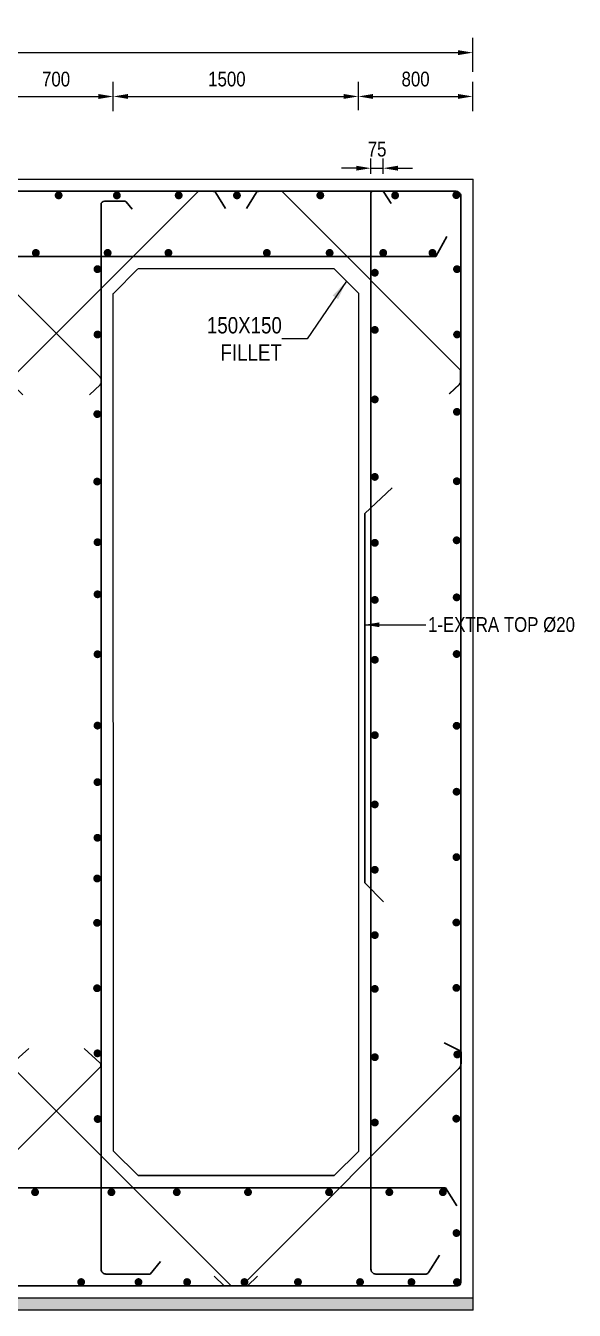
# Model space of a CAD drawing. Extents: x -119161 to 3778985, y -718511 to -30958.
# Drawn here: x 2833289 to 2836647, y -259812 to -251949 of the extents above; entities that cross this region are included whole.
import ezdxf

# ---------------------------------------------------------------- set-up
doc = ezdxf.new("R2010")
doc.units = 0
doc.header["$MEASUREMENT"] = 0
doc.layers.get('0').update_dxf_attribs({"linetype": 'CONTINUOUS'})
doc.layers.get('DEFPOINTS').update_dxf_attribs({"linetype": 'CONTINUOUS'})
for name, color, linetype, lineweight in [('Dim', 7, 'CONTINUOUS', 9), ('HATCH', 252, 'CONTINUOUS', 5), ('ROD', 1, 'CONTINUOUS', 30)]:
    doc.layers.add(name, color=color, linetype=linetype, lineweight=lineweight)
for name, color, linetype in [('LINE', 7, 'CONTINUOUS'), ('REINF.', 1, 'CONTINUOUS'), ('TXT', 7, 'CONTINUOUS')]:
    doc.layers.add(name, color=color, linetype=linetype)
doc.styles.add('ARIAL', font='ARIALN.TTF')
doc.styles.add('DIM', font='isocp3.shx')
doc.dimstyles.new('dim_20', dxfattribs={"dimtxt": 40, "dimasz": 40, "dimexe": 20, "dimexo": 20, "dimgap": 15, "dimtad": 1, "dimdec": 0, "dimzin": 0, "dimdsep": 46, "dimtxsty": 'DIM', "dimcen": 150, "dimclrd": 5, "dimclre": 5, "dimclrt": 7, "dimadec": 0, "dimazin": 0, "dimtfac": 1, "dimtdec": 0, "dimtmove": 0, "dimatfit": 3, "dimfxl": 20, "dimtolj": 1, "dimtzin": 0, "dimarcsym": 0})
doc.dimstyles.new('dim_60', dxfattribs={"dimtxt": 120, "dimasz": 120, "dimexe": 60, "dimexo": 60, "dimgap": 50, "dimtad": 1, "dimdec": 0, "dimzin": 0, "dimdsep": 46, "dimtxsty": 'DIM', "dimcen": 0.09, "dimclrd": 5, "dimclre": 5, "dimclrt": 7, "dimadec": 0, "dimazin": 0, "dimtfac": 1, "dimtdec": 0, "dimtmove": 0, "dimatfit": 3, "dimfxl": 1, "dimtolj": 1, "dimtzin": 0, "dimarcsym": 0})

# ---------------------------------------------------------------- blocks, each defined once
blk = doc.blocks.new('*D252')
at = {"layer": 'DEFPOINTS', "color": 0, "lineweight": -2}
for p in [(2835477, -252821.2), (2835402, -252896.3), (2835477, -252896.3)]:
    blk.add_point(p, dxfattribs=at)
at = {"layer": 'Dim', "color": 5, "lineweight": -2}
for p, q in [((2835402, -252856.3), (2835402, -252761.2)), ((2835477, -252856.3), (2835477, -252761.2)), ((2835312, -252821.2), (2835222, -252821.2)), ((2835402, -252821.2), (2835477, -252821.2)), ((2835567, -252821.2), (2835657, -252821.2))]:
    blk.add_line(p, q, dxfattribs=at)
for points in [[(2835312, -252806.2), (2835312, -252836.2), (2835402, -252821.2)], [(2835567, -252806.2), (2835567, -252836.2), (2835477, -252821.2)]]:
    blk.add_solid(points, dxfattribs=at)
at = {"layer": 'Dim', "color": 7, "insert": (2835439.5, -252705.4), "char_height": 90, "attachment_point": 5, "style": 'ARIAL'}
blk.add_mtext('\\A1;75', dxfattribs=at)
blk = doc.blocks.new('*D257')
at = {"layer": 'DEFPOINTS', "color": 0, "lineweight": -2}
for p in [(2836025, -252382), (2835325.3, -252525.5), (2836025, -252532.7)]:
    blk.add_point(p, dxfattribs=at)
at = {"layer": 'Dim', "color": 5, "lineweight": -2}
for p, q in [((2835325.3, -252465.5), (2835325.3, -252292)), ((2836025, -252472.7), (2836025, -252292)), ((2835415.3, -252382), (2835935, -252382))]:
    blk.add_line(p, q, dxfattribs=at)
for points in [[(2835415.3, -252367), (2835415.3, -252397), (2835325.3, -252382)], [(2835935, -252367), (2835935, -252397), (2836025, -252382)]]:
    blk.add_solid(points, dxfattribs=at)
at = {"layer": 'Dim', "color": 7, "insert": (2835675.2, -252276.1), "char_height": 90, "attachment_point": 5, "style": 'ARIAL'}
blk.add_mtext('\\A1;800', dxfattribs=at)
blk = doc.blocks.new('*D258')
at = {"layer": 'DEFPOINTS', "color": 0, "lineweight": -2}
for p in [(2836025.5, -252114), (2828725.9, -252292), (2836025.5, -252292)]:
    blk.add_point(p, dxfattribs=at)
at = {"layer": 'Dim', "color": 5, "lineweight": -2}
for p, q in [((2828725.9, -252232), (2828725.9, -252024)), ((2836025.5, -252232), (2836025.5, -252024)), ((2828815.9, -252114), (2835935.5, -252114))]:
    blk.add_line(p, q, dxfattribs=at)
for points in [[(2828815.9, -252099), (2828815.9, -252129), (2828725.9, -252114)], [(2835935.5, -252099), (2835935.5, -252129), (2836025.5, -252114)]]:
    blk.add_solid(points, dxfattribs=at)
at = {"layer": 'Dim', "color": 7, "insert": (2832375.7, -252008), "char_height": 90, "attachment_point": 5, "style": 'ARIAL'}
blk.add_mtext('\\A1;7500', dxfattribs=at)
blk = doc.blocks.new('*D262')
at = {"layer": 'DEFPOINTS', "color": 0, "lineweight": -2}
for p in [(2833824.7, -252382.4), (2833125, -252489.1), (2833824.7, -252533)]:
    blk.add_point(p, dxfattribs=at)
at = {"layer": 'Dim', "color": 5, "lineweight": -2}
for p, q in [((2833125, -252429.1), (2833125, -252292.4)), ((2833824.7, -252473), (2833824.7, -252292.4)), ((2833215, -252382.4), (2833734.7, -252382.4))]:
    blk.add_line(p, q, dxfattribs=at)
for points in [[(2833215, -252367.4), (2833215, -252397.4), (2833125, -252382.4)], [(2833734.7, -252367.4), (2833734.7, -252397.4), (2833824.7, -252382.4)]]:
    blk.add_solid(points, dxfattribs=at)
at = {"layer": 'Dim', "color": 7, "insert": (2833474.9, -252276.4), "char_height": 90, "attachment_point": 5, "style": 'ARIAL'}
blk.add_mtext('\\A1;700', dxfattribs=at)
blk = doc.blocks.new('*D263')
at = {"layer": 'DEFPOINTS', "color": 0, "lineweight": -2}
for p in [(2835325.3, -252382), (2833824.7, -252482.2), (2835325.3, -252525.5)]:
    blk.add_point(p, dxfattribs=at)
at = {"layer": 'Dim', "color": 5, "lineweight": -2}
for p, q in [((2833824.7, -252422.2), (2833824.7, -252292)), ((2835325.3, -252465.5), (2835325.3, -252292)), ((2833914.7, -252382), (2835235.3, -252382))]:
    blk.add_line(p, q, dxfattribs=at)
for points in [[(2833914.7, -252367), (2833914.7, -252397), (2833824.7, -252382)], [(2835235.3, -252367), (2835235.3, -252397), (2835325.3, -252382)]]:
    blk.add_solid(points, dxfattribs=at)
at = {"layer": 'Dim', "color": 7, "insert": (2834520.5, -252276.1), "char_height": 90, "attachment_point": 5, "style": 'ARIAL'}
blk.add_mtext('\\A1;1500', dxfattribs=at)

msp = doc.modelspace()

# ---------------------------------------------------------------- hatches: boundary and pattern name
at = {"layer": 'HATCH'}
h = msp.add_hatch(dxfattribs=at)
h.set_pattern_fill('AR-CONC,_O', color=2, scale=40)
h.set_pattern_definition([(50, (2399161.07, 1560963.3), (286.904073, -25.100854), [30, -330]), (355, (2399161.07, 1560963.3), (-55.500533, 300.876853), [24, -264]), (100.4514, (2399184.98, 1560961.2), (231.403753, 275.775817), [25.496076, -280.456845]), (46.1842, (2399161.07, 1561043.3), (426.89642, -66.207606), [45, -495]), (96.6356, (2399196.64, 1561037.8), (373.86508, 389.64715), [38.24412, -420.6852]), (351.1842, (2399161.07, 1561043.3), (373.86478, 389.64744), [36, -396]), (21, (2399201.07, 1561023.3), (238.76282, -161.047556), [30, -330]), (326, (2399201.07, 1561023.3), (97.326133, 290.06002), [24, -264]), (71.4514, (2399220.97, 1561009.88), (336.08905, 129.0122), [25.496076, -280.456845]), (37.5, (2399161.07, 1560963.31), (4.863942, 133.1575415), [0, -260.8, 0, -268, 0, -265]), (7.5, (2399161.07, 1560963.3), (105.227815, 157.764685), [0, -152.8, 0, -254.8, 0, -101]), (327.5, (2399071.87, 1560963.3), (213.5289745, -9.021949), [0, -100, 0, -312, 0, -414]), (317.5, (2399031.87, 1560963.3), (233.274468, 40.041993), [0, -130, 0, -207.2, 0, -294])])
h.paths.add_polyline_path([(2836027, -259737.6), (2828750.9, -259737.6), (2828725.9, -259737.6), (2828725.9, -259812.1), (2830175.6, -259812.1), (2831625.6, -259812.1), (2836027, -259812.1)])

# ---------------------------------------------------------------- linework, layer by layer
at = {"lineweight": 15}
for p, q in [((2833826.1, -253587.6), (2833976.1, -253437.6)), ((2833976.5, -258987.6), (2833826.5, -258837.6)), ((2835175.4, -258987.6), (2833976.5, -258987.6))]:
    msp.add_line(p, q, dxfattribs=at)
at = {"color": 7, "lineweight": 15}
for points in [[(2828725.9, -253387.6), (2828725.9, -252887.6), (2836027, -252887.6)], [(2836027, -259812.1), (2836027, -252887.6)], [(2833826.5, -258837.6), (2833825.4, -253587.4)], [(2836027, -259737.6), (2828750.9, -259737.6)]]:
    msp.add_lwpolyline(points, dxfattribs=at)
at = {"lineweight": 15}
msp.add_lwpolyline([(2833976.9, -258987.6), (2835177, -258987.6), (2835327, -258837.6), (2835327, -253587.6), (2835177, -253437.6), (2833976.9, -253437.6)], dxfattribs=at)
at = {"layer": 'LINE', "lineweight": 15}
msp.add_line((2836027, -259812.1), (2831625.3, -259812.1), dxfattribs=at)
at = {"layer": 'REINF.', "ltscale": 50, "const_width": 24}
for points in [[(2833478.8, -252987.4, 1), (2833502.8, -252988.1, 1)], [(2833835.3, -252987.4, 1), (2833859.3, -252988.1, 1)], [(2834213.5, -252987.4, 1), (2834237.5, -252988.1, 1)], [(2834570, -252987.4, 1), (2834594, -252988.1, 1)], [(2835104, -252987.4, -1), (2835080, -252988.1, -1)], [(2835561.9, -252987.4, -1), (2835537.9, -252988.1, -1)], [(2835936.4, -252985.8, -1), (2835912.4, -252986.5, -1)], [(2833339.4, -253339.3, 1), (2833363.4, -253340, 1)], [(2833778.7, -253339.3, 1), (2833802.7, -253340, 1)], [(2834150.6, -253339.3, 1), (2834174.6, -253340, 1)], [(2834753.2, -253339.3, 1), (2834777.2, -253340, 1)], [(2835161.2, -253339.3, -1), (2835137.2, -253340, -1)], [(2835489.2, -253339.3, -1), (2835465.2, -253340, -1)], [(2835790.3, -253339.3, -1), (2835766.3, -253340, -1)], [(2833740.3, -253438.9, -1), (2833716.3, -253439.6, -1)], [(2835940.7, -253438.9, -1), (2835916.7, -253439.6, -1)], [(2835425.5, -253449.1, -1), (2835426.2, -253473.1, -1)], [(2833740.7, -253838.9, -1), (2833716.7, -253839.6, -1)], [(2835425.5, -253799.1, -1), (2835426.2, -253823.1, -1)], [(2835941.1, -253838.9, -1), (2835917.1, -253839.6, -1)], [(2835425.5, -254248.4, 1), (2835426.2, -254224.4, 1)], [(2835940, -254312.6, -1), (2835916, -254312.5, -1)], [(2833739.4, -254326.4, -1), (2833715.4, -254326.3, -1)], [(2835425.5, -254699.1, -1), (2835426.2, -254723.1, -1)], [(2833738.6, -254739.6, -1), (2833714.6, -254739.5, -1)], [(2835939.5, -254737.5, -1), (2835915.5, -254737.5, -1)], [(2835938.6, -255098.9, -1), (2835914.6, -255098.8, -1)], [(2833740.7, -255110.6, -1), (2833716.7, -255110.5, -1)], [(2835425.5, -255126.4, 1), (2835426.2, -255102.4, 1)], [(2833740.7, -255429.5, -1), (2833716.7, -255429.4, -1)], [(2835425.5, -255475.8, 1), (2835426.2, -255451.8, 1)], [(2835938.6, -255448.3, -1), (2835914.6, -255448.2, -1)], [(2833740.7, -255796.5, -1), (2833716.7, -255796.4, -1)], [(2835938.6, -255795.1, -1), (2835914.6, -255795, -1)], [(2835425.5, -255842.3, 1), (2835426.2, -255818.3, 1)], [(2833740.7, -256233.1, -1), (2833716.7, -256233.1, -1)], [(2835938.6, -256234.2, -1), (2835914.6, -256234.2, -1)], [(2835425.5, -256303.5, 1), (2835426.2, -256279.5, 1)], [(2833740.1, -256579.3, -1), (2833716.1, -256579.2, -1)], [(2835938.2, -256637.9, -1), (2835914.2, -256637.9, -1)], [(2835425.5, -256727.5, 1), (2835426.2, -256703.5, 1)], [(2833740.1, -256919.7, -1), (2833716.1, -256919.6, -1)], [(2835937.2, -257038.3, -1), (2835913.2, -257038.3, -1)], [(2835425.5, -257127.5, 1), (2835426.2, -257103.5, 1)], [(2833738.7, -257169, -1), (2833714.7, -257168.9, -1)], [(2833737.9, -257440.6, -1), (2833713.9, -257440.5, -1)], [(2835936.7, -257438.5, -1), (2835912.7, -257438.5, -1)], [(2835425.5, -257527.5, 1), (2835426.2, -257503.5, 1)], [(2833737.9, -257840.8, -1), (2833713.9, -257840.7, -1)], [(2835425.5, -257832.8, -1), (2835426.2, -257856.8, -1)], [(2835937, -257838.7, -1), (2835913, -257838.7, -1)], [(2833740.4, -258238.9, -1), (2833716.5, -258239.6, -1)], [(2835942.6, -258246.3, -1), (2835918.6, -258246.3, -1)], [(2835425.5, -258274.8, 1), (2835426.2, -258250.8, 1)], [(2833741.8, -258641, -1), (2833717.8, -258641.7, -1)], [(2835936.2, -258639.1, -1), (2835912.2, -258639.1, -1)], [(2835425.5, -258650.8, -1), (2835426.2, -258674.8, -1)], [(2833334.5, -259088.8, 1), (2833358.5, -259089.6, 1)], [(2833801.6, -259088.8, 1), (2833825.6, -259089.6, 1)], [(2834201.6, -259088.8, 1), (2834225.6, -259089.6, 1)], [(2834637.7, -259088.8, 1), (2834661.7, -259089.6, 1)], [(2835157.7, -259088.8, -1), (2835133.7, -259089.6, -1)], [(2835526.6, -259088.8, -1), (2835502.6, -259089.6, -1)], [(2835854.1, -259088.8, -1), (2835830.1, -259089.6, -1)], [(2835937.5, -259338.8, -1), (2835913.5, -259339.5, -1)], [(2833640.7, -259638.9, -1), (2833616.7, -259639.6, -1)], [(2833991.5, -259638.9, -1), (2833967.5, -259639.6, -1)], [(2834289, -259638.9, -1), (2834265, -259639.6, -1)], [(2834639.8, -259638.9, -1), (2834615.8, -259639.6, -1)], [(2834967.5, -259638.9, -1), (2834943.5, -259639.6, -1)], [(2835347.3, -259638.9, -1), (2835323.4, -259639.6, -1)], [(2835661.8, -259638.9, -1), (2835637.8, -259639.6, -1)], [(2835940.4, -259638.9, -1), (2835916.4, -259639.6, -1)]]:
    msp.add_lwpolyline(points, format="xyb", close=True, dxfattribs=at)
at = {"layer": 'ROD'}
for p, q in [((2835364.3, -254934.6), (2835532.5, -254777.6)), ((2835364.3, -254934.6), (2835364.3, -257195)), ((2835364.3, -257195), (2835479.2, -257312.7)), ((2835859.2, -259062.6), (2831268.8, -259062.6)), ((2835926.7, -259172.5), (2835859.2, -259062.6))]:
    msp.add_line(p, q, dxfattribs=at)
for points in [[(2831520.4, -252962.6), (2835831.2, -252962.6)], [(2835799.1, -253362.6), (2835866.8, -253238.6)], [(2835799.1, -253362.6), (2828953.8, -253362.6)], [(2835512.6, -253362.6), (2835521.6, -253362.6)], [(2834114.4, -259512.5), (2834050.5, -259590.4)], [(2834611, -259662.6), (2834611, -259662.6), (2834503.2, -259662.6), (2834442.7, -259603)], [(2834547, -259662.6), (2834646.5, -259662.6), (2834707, -259603)], [(2835483.6, -259662.6), (2831531.5, -259662.6)]]:
    msp.add_lwpolyline(points, dxfattribs=at)
for points in [[(2833680.6, -254207.7), (2833744.4, -254147.9, 0.206586), (2833750.3, -254133.2), (2833750.3, -254114.2, 0.190778), (2833744.5, -254100.7), (2832606.4, -252962.6)], [(2833272.3, -254207.7), (2833208.6, -254147.9, -0.206586), (2833202.6, -254133.2), (2833202.6, -254114.2, -0.190778), (2833208.4, -254100.7), (2834346.5, -252962.6)], [(2833750.5, -259560.4), (2833750.5, -253043.3, -0.414214), (2833770.5, -253023.3), (2833895.8, -253023.3, -0.222784), (2833903.5, -253026.9), (2833940.4, -253071.3)], [(2834296.5, -252962.6), (2834296.5, -252962.6), (2834436, -252962.6, -0.246572), (2834452.5, -252971.2), (2834512.7, -253067.1)], [(2835950.5, -254056.5), (2834856.6, -252962.6), (2834856.6, -252962.6), (2834717.1, -252962.6, 0.246572), (2834700.6, -252971.2), (2834640.4, -253067.1)], [(2835402, -259560.4), (2835402, -252972.6, -0.414214), (2835412, -252962.6), (2835471.5, -252962.6, -0.256128), (2835479.9, -252967.2), (2835524.8, -253037.6)], [(2835483.6, -259662.6), (2835932, -259662.6, 0.414191), (2835952, -259642.6), (2835952, -258989.9), (2835952, -253387.6), (2835952, -252992.6, 0.414214), (2835922, -252962.6), (2835831.2, -252962.6)], [(2835880.8, -254202.8), (2835944.6, -254143, 0.206586), (2835950.5, -254128.3), (2835950.5, -254113.5, -0.000036), (2835950.5, -254056.5)], [(2835882.2, -254202.8), (2835946, -254143, 0.206586), (2835952, -254128.3), (2835952, -254113.5, -0.000036), (2835952, -254056.5)], [(2832407.1, -259662.6), (2833743.9, -258325.8, 0.421788), (2833743.5, -258297.2), (2833646, -258209)], [(2834547, -259662.6), (2833210.2, -258325.8, -0.421788), (2833210.6, -258297.2), (2833308.1, -258209)], [(2835850.1, -258174.3), (2835943.9, -258221.3, -0.283865), (2835955, -258239.2), (2835955, -258260.3, 0.020788), (2835953.5, -258299.3, -0.199584), (2835938.8, -258334.8), (2834611, -259662.6)], [(2835822.4, -259474), (2835753.3, -259581.3, -0.289556), (2835739.1, -259590.4), (2835432, -259590.4, -0.414214), (2835402, -259560.4)], [(2834050.5, -259590.4), (2833780.5, -259590.4, -0.414214), (2833750.5, -259560.4)]]:
    msp.add_lwpolyline(points, format="xyb", dxfattribs=at)

# ---------------------------------------------------------------- texts
at = {"layer": 'TXT', "color": 0, "width": 1028.173, "style": 'ARIAL'}
for s, insert, char_height, attachment_point in [('150X150\\PFILLET', (2834856.8, -253865.9), 100, 6), ('1-EXTRA TOP %%C20', (2835751.2, -255615.9), 90, 4)]:
    msp.add_mtext(s, dxfattribs=dict(at, insert=insert, char_height=char_height, attachment_point=attachment_point))

# ---------------------------------------------------------------- dimensions: what is measured, and where the dimension line sits
at = {"layer": 'Dim'}
dim = msp.add_linear_dim(base=(2836025.5, -252114), p1=(2828725.9, -252292), p2=(2836025.5, -252292), text='7500', dimstyle='dim_60', override={"dimtxt": 90, "dimasz": 90, "dimexe": 90, "dimgap": 60, "dimtxsty": 'ARIAL'}, dxfattribs=at)
dim.commit()
dim.dimension.update_dxf_attribs({"geometry": '*D258', "text_midpoint": (2832375.7, -252008)})
for base, p1, p2, text, picture, middle in [((2833824.7, -252382.4), (2833125, -252489.1), (2833824.7, -252533), '700', '*D262', (2833474.9, -252276.4)), ((2836025, -252382), (2835325.3, -252525.5), (2836025, -252532.7), '800', '*D257', (2835675.2, -252276.1))]:
    dim = msp.add_linear_dim(base=base, p1=p1, p2=p2, angle=180, text=text, dimstyle='dim_60', override={"dimtxt": 90, "dimasz": 90, "dimexe": 90, "dimgap": 60, "dimtxsty": 'ARIAL'}, dxfattribs=at)
    dim.commit()
    dim.dimension.update_dxf_attribs({"geometry": picture, "text_midpoint": middle})
dim = msp.add_linear_dim(base=(2835325.3, -252382), p1=(2833824.7, -252482.2), p2=(2835325.3, -252525.5), text='1500', dimstyle='dim_60', override={"dimtxt": 90, "dimasz": 90, "dimexe": 90, "dimgap": 60, "dimtxsty": 'ARIAL'}, dxfattribs=at)
dim.commit()
dim.dimension.update_dxf_attribs({"geometry": '*D263', "text_midpoint": (2834520.5, -252382), "dimtype": 160})
dim = msp.add_linear_dim(base=(2835477, -252821.2), p1=(2835402, -252896.3), p2=(2835477, -252896.3), angle=180, dimstyle='dim_60', override={"dimtxt": 90, "dimasz": 90, "dimexo": 40, "dimgap": 60, "dimtxsty": 'ARIAL', "dimtmove": 2}, dxfattribs=at)
dim.commit()
dim.dimension.update_dxf_attribs({"geometry": '*D252', "text_midpoint": (2835439.5, -252705.4), "dimtype": 160})

# ---------------------------------------------------------------- leaders
msp.add_leader([(2835252, -253512.6), (2835012.6, -253865.9), (2834856.8, -253865.9)], dimstyle='dim_60', dxfattribs=at)
at = {"layer": 'LINE'}
msp.add_leader([(2835364.3, -255615.9), (2835689.3, -255615.9), (2835737.8, -255615.9)], dimstyle='dim_20', override={"dimasz": 90}, dxfattribs=at)

doc.saveas('drawing.dxf')
